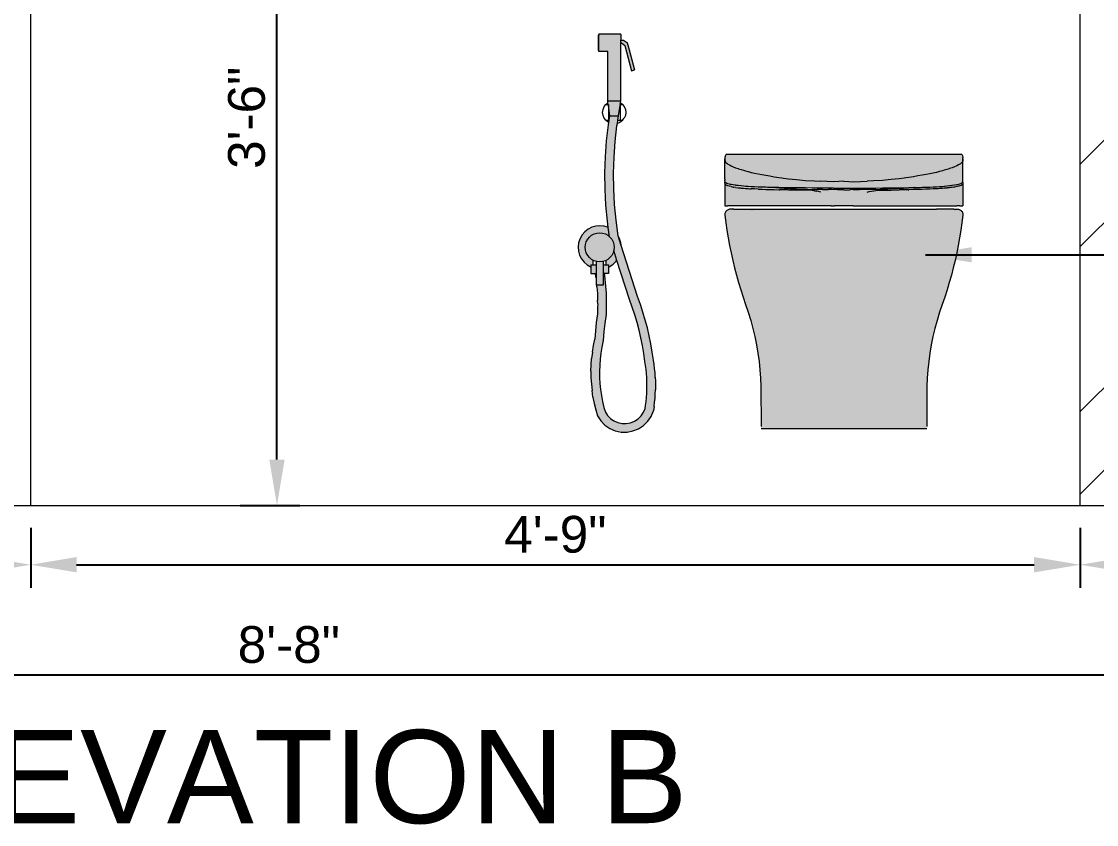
# Model space of a CAD drawing. Header units: inches. Extents: x 213 to 17763, y -4830 to 1802.
# Drawn here: x 5476.8 to 5535.3, y 1044.1 to 1087.8 of the extents above; entities that cross this region are included whole.
import ezdxf

# ---------------------------------------------------------------- set-up
doc = ezdxf.new("R2010")
doc.units = ezdxf.units.IN
doc.header["$MEASUREMENT"] = 0
doc.linetypes.add('ACAD_ISO02W100', pattern=[15, 12, -3])
doc.linetypes.add('AUDIT_D_060311083008-3', pattern=[0])
for name, color, linetype in [('.', 30, 'Continuous'), ('Edges', 7, 'Continuous'), ('PDF3_Text', 1, 'Continuous')]:
    doc.layers.add(name, color=color, linetype=linetype)
doc.styles.add('PDF Arial', font='arial.ttf')
doc.styles.get("Standard").update_dxf_attribs({"font": 'arial.ttf'})
doc.dimstyles.new('ISO-25', dxfattribs={"dimtxt": 4.5, "dimasz": 2.5, "dimexe": 1.25, "dimexo": 0.625, "dimtad": 1, "dimdec": 0, "dimlunit": 4, "dimtxsty": 'Standard', "dimcen": 2.5, "dimadec": 0, "dimazin": 0, "dimtfac": 1, "dimtdec": 0, "dimtmove": 0, "dimatfit": 3, "dimfxl": 1, "dimarcsym": 0})

# ---------------------------------------------------------------- blocks, each defined once
blk = doc.blocks.new('*D339')
at = {"color": 0, "linetype": 'ACAD_ISO02W100', "lineweight": -2, "transparency": 16777216}
for p, q in [((5439.304, 1054.224), (5439.304, 1050.974)), ((5543.385, 1054.224), (5543.385, 1050.974))]:
    blk.add_line(p, q, dxfattribs=at)
at = {"color": 0, "linetype": 'AUDIT_D_060311083008-3', "lineweight": -2, "transparency": 16777216}
blk.add_line((5540.885, 1052.224), (5441.804, 1052.224), dxfattribs=at)
at = {"color": 0, "transparency": 16777216}
for points in [[(5441.804, 1052.641), (5441.804, 1051.807), (5439.304, 1052.224)], [(5540.885, 1052.641), (5540.885, 1051.807), (5543.385, 1052.224)]]:
    blk.add_solid(points, dxfattribs=at)
at = {"layer": 'Defpoints', "color": 0, "transparency": 16777216}
for p in [(5439.304, 1062.224), (5543.385, 1061.447), (5439.304, 1052.224)]:
    blk.add_point(p, dxfattribs=at)
at = {"color": 0, "lineweight": 5, "transparency": 16777216, "insert": (5491.345, 1053.87), "char_height": 2, "attachment_point": 5}
blk.add_mtext('8\'-8"', dxfattribs=at)
blk = doc.blocks.new('*D364')
at = {"color": 0, "linetype": 'ACAD_ISO02W100', "lineweight": -2, "transparency": 16777216}
for p, q in [((5444.304, 1060.224), (5444.304, 1056.974)), ((5477.304, 1060.224), (5477.304, 1056.974))]:
    blk.add_line(p, q, dxfattribs=at)
at = {"color": 0, "linetype": 'AUDIT_D_060311083008-3', "lineweight": -2, "transparency": 16777216}
blk.add_line((5446.804, 1058.224), (5474.804, 1058.224), dxfattribs=at)
at = {"color": 0, "transparency": 16777216}
for points in [[(5446.804, 1058.641), (5446.804, 1057.807), (5444.304, 1058.224)], [(5474.804, 1058.641), (5474.804, 1057.807), (5477.304, 1058.224)]]:
    blk.add_solid(points, dxfattribs=at)
at = {"layer": 'Defpoints', "color": 0, "transparency": 16777216}
for p in [(5444.304, 1061.447), (5477.304, 1061.447), (5477.304, 1058.224)]:
    blk.add_point(p, dxfattribs=at)
at = {"color": 0, "lineweight": 5, "transparency": 16777216, "insert": (5460.804, 1059.87), "char_height": 2, "attachment_point": 5}
blk.add_mtext('2\'-9"', dxfattribs=at)
blk = doc.blocks.new('*D365')
at = {"color": 0, "linetype": 'ACAD_ISO02W100', "lineweight": -2, "transparency": 16777216}
for p, q in [((5534.385, 1060.224), (5534.385, 1056.974)), ((5543.385, 1060.224), (5543.385, 1056.974))]:
    blk.add_line(p, q, dxfattribs=at)
at = {"color": 0, "linetype": 'AUDIT_D_060311083008-3', "lineweight": -2, "transparency": 16777216}
blk.add_line((5536.885, 1058.224), (5540.885, 1058.224), dxfattribs=at)
at = {"color": 0, "transparency": 16777216}
for points in [[(5536.885, 1058.641), (5536.885, 1057.807), (5534.385, 1058.224)], [(5540.885, 1058.641), (5540.885, 1057.807), (5543.385, 1058.224)]]:
    blk.add_solid(points, dxfattribs=at)
at = {"layer": 'Defpoints', "color": 0, "transparency": 16777216}
for p in [(5534.385, 1061.447), (5543.385, 1061.447), (5543.385, 1058.224)]:
    blk.add_point(p, dxfattribs=at)
at = {"color": 0, "lineweight": 5, "transparency": 16777216, "insert": (5538.885, 1059.87), "char_height": 2, "attachment_point": 5}
blk.add_mtext('9"', dxfattribs=at)
blk = doc.blocks.new('jet spray rs')
at = {"lineweight": -3, "true_color": 0x000000}
h = blk.add_hatch(color=18, dxfattribs=at)
h.dxf.hatch_style = 1
h.paths.add_polyline_path([(0.209, 10.354), (0.209, 10.511), (0.209, 10.826), (-0.972, 10.826), (-0.972, 10.771), (-0.972, 9.937), (-0.972, 9.881), (-0.499, 9.881), (-0.499, 7.204), (0.209, 7.204), (0.209, 9.881)])
h.paths.add_polyline_path([(0.173, 6.948), (0.173, 7), (0.18, 7), (0.195, 7.101), (0.209, 7.204), (-0.499, 7.204), (-0.484, 7.101), (-0.47, 7), (-0.463, 7), (-0.463, 6.948), (-0.381, 6.377), (0.091, 6.377)])
h.paths.add_polyline_path([(0.007, 5.833), (0.028, 5.97), (0.055, 6.141), (0.091, 6.375), (0.091, 6.376), (0.083, 6.377), (-0.381, 6.377), (-0.419, 6.141), (-0.438, 6.02), (-0.457, 5.896), (-0.556, 5.025), (-0.618, 4.151), (-0.645, 3.276), (-0.636, 2.4), (-0.591, 1.525), (-0.51, 0.653), (-0.464, 0.307), (-0.397, -0.19, -0.209668), (-0.142, -0.771, -0.058019), (-0.163, -0.953), (0.007, -1.484), (0.687, -3.605), (0.839, -4.027), (0.974, -4.438), (1.097, -4.853), (1.207, -5.271), (1.305, -5.693), (1.391, -6.117), (1.463, -6.543), (1.525, -6.983), (1.561, -7.208), (1.589, -7.424), (1.61, -7.64), (1.626, -7.857), (1.635, -8.074), (1.638, -8.292), (1.635, -8.509), (1.626, -8.726), (1.61, -8.943), (1.589, -9.159), (1.561, -9.375), (1.535, -9.54), (1.449, -9.744), (1.318, -9.936), (1.153, -10.099), (0.959, -10.227), (0.744, -10.314), (0.516, -10.358), (0.283, -10.356), (0.056, -10.308), (-0.158, -10.217), (-0.35, -10.087), (-0.512, -9.921), (-0.625, -9.747), (-0.699, -9.488), (-0.775, -9.166), (-0.837, -8.841), (-0.885, -8.513), (-0.919, -8.184), (-0.938, -7.854), (-0.942, -7.523), (-0.932, -7.192), (-0.908, -6.862), (-0.869, -6.533), (-0.815, -6.206), (-0.74, -5.844), (-0.7, -5.358), (-0.651, -4.908), (-0.589, -4.432), (-0.581, -4.223), (-0.577, -4.032), (-0.575, -3.84), (-0.577, -3.649), (-0.581, -3.457), (-0.589, -3.266), (-0.599, -3.075), (-0.613, -2.884), (-0.63, -2.693), (-0.649, -2.503), (-0.672, -2.312), (-0.689, -2.189), (-0.736, -2.189), (-0.736, -2.822), (-1.088, -2.822), (-1.08, -2.921), (-1.067, -3.105), (-1.056, -3.288), (-1.049, -3.472), (-1.045, -3.656), (-1.043, -3.84), (-1.045, -4.025), (-1.049, -4.209), (-1.056, -4.393), (-1.116, -4.853), (-1.166, -5.314), (-1.204, -5.777), (-1.276, -6.121), (-1.332, -6.468), (-1.374, -6.817), (-1.4, -7.167), (-1.41, -7.519), (-1.406, -7.87), (-1.385, -8.221), (-1.35, -8.571), (-1.299, -8.918), (-1.233, -9.264), (-1.152, -9.606), (-1.056, -9.944), (-0.879, -10.216), (-0.652, -10.447), (-0.383, -10.63), (-0.085, -10.757), (0.233, -10.823), (0.558, -10.826), (0.877, -10.765), (1.178, -10.644), (1.449, -10.465), (1.68, -10.237), (1.862, -9.969), (1.988, -9.669), (2.024, -9.442), (2.054, -9.213), (2.077, -8.983), (2.093, -8.753), (2.103, -8.522), (2.106, -8.292), (2.103, -8.061), (2.093, -7.83), (2.077, -7.6), (2.054, -7.37), (2.024, -7.142), (1.988, -6.914), (1.926, -6.471), (1.851, -6.031), (1.763, -5.593), (1.662, -5.158), (1.548, -4.727), (1.421, -4.298), (1.282, -3.874), (1.13, -3.454), (0.237, -0.666), (0.069, -0.144), (-0.045, 0.705), (-0.124, 1.559), (-0.168, 2.414), (-0.177, 3.271), (-0.151, 4.127), (-0.089, 4.982)])
h.paths.add_polyline_path([(-0.142, -0.771, 1), (-1.723, -0.771, 1)])
h.paths.add_polyline_path([(-0.397, -0.19), (-0.463, 0.301, 0.998108), (-1.406, -1.842), (-1.406, -1.716), (-1.287, -1.716), (-1.287, -1.478, -0.283763), (-1.723, -0.771, -0.653346)])
h.paths.add_polyline_path([(-0.736, -1.716), (-0.736, -1.537, -0.126509), (-1.129, -1.537), (-1.129, -1.716), (-1.129, -2.189), (-1.129, -2.432), (-1.129, -2.822), (-1.088, -2.822), (-0.736, -2.822), (-0.736, -2.189)], flags=17)
h.paths.add_polyline_path([(0.004, -1.474), (-0.163, -0.953, -0.222088), (-0.578, -1.478), (-0.578, -1.716), (-0.459, -1.716), (-0.458, -1.842, 0.12818)], flags=17)
h.paths.add_polyline_path([(-0.458, -1.853), (-0.459, -1.716), (-0.578, -1.716), (-0.736, -1.716), (-0.736, -2.189), (-0.689, -2.189), (-0.459, -2.189)], flags=17)
h.paths.add_polyline_path([(-1.16, -2.189), (-1.161, -2.189), (-1.168, -2.189), (-1.406, -2.189), (-1.406, -1.847), (-1.406, -1.716), (-1.287, -1.716), (-1.129, -1.716), (-1.129, -2.189)], flags=17)
h.paths.add_polyline_path([(0.603, 10.269), (0.6, 10.282), (0.596, 10.295), (0.591, 10.308), (0.585, 10.32), (0.579, 10.332), (0.572, 10.344), (0.563, 10.355), (0.555, 10.365), (0.545, 10.375), (0.535, 10.384), (0.524, 10.393), (0.367, 10.511), (0.209, 10.511), (0.209, 10.354), (0.249, 10.354), (0.438, 10.212), (0.792, 8.84), (0.96, 8.883), (0.606, 10.255)])
at = {"layer": 'Edges', "lineweight": 5}
for p, q in [((-0.972, 10.771), (-1.011, 10.771)), ((-1.011, 10.771), (-1.011, 9.937)), ((0.209, 10.826), (-0.972, 10.826)), ((-0.972, 10.826), (-0.972, 10.771)), ((-0.972, 9.937), (-0.972, 10.771)), ((0.209, 10.826), (0.209, 10.511)), ((0.209, 10.511), (0.367, 10.511)), ((0.209, 10.354), (0.209, 10.511)), ((0.209, 10.354), (0.249, 10.354)), ((0.209, 9.881), (0.209, 10.354)), ((0.249, 10.354), (0.438, 10.212)), ((0.367, 10.511), (0.524, 10.393)), ((0.438, 10.212), (0.792, 8.84)), ((0.524, 10.393), (0.53, 10.389)), ((0.53, 10.389), (0.535, 10.385)), ((0.535, 10.385), (0.54, 10.38)), ((0.545, 10.375), (0.54, 10.38)), ((0.555, 10.365), (0.545, 10.375)), ((0.563, 10.355), (0.555, 10.365)), ((0.572, 10.344), (0.563, 10.355)), ((0.579, 10.332), (0.572, 10.344)), ((0.585, 10.32), (0.579, 10.332)), ((0.591, 10.308), (0.585, 10.32)), ((0.596, 10.295), (0.591, 10.308)), ((0.6, 10.282), (0.596, 10.295)), ((0.603, 10.269), (0.6, 10.282)), ((0.606, 10.255), (0.603, 10.269)), ((0.606, 10.255), (0.96, 8.883)), ((-0.972, 9.937), (-1.011, 9.937)), ((-0.972, 9.881), (-0.972, 9.937)), ((-0.499, 9.881), (-0.972, 9.881)), ((-0.499, 7.204), (-0.499, 9.881)), ((0.209, 7.204), (0.209, 9.881)), ((0.792, 8.84), (0.96, 8.883)), ((-0.605, 7), (-0.59, 7.02)), ((-0.59, 7.02), (-0.484, 7.101)), ((-0.484, 7.101), (-0.499, 7.204)), ((-0.499, 7.204), (0.209, 7.204)), ((-0.47, 7), (-0.484, 7.101)), ((0.18, 7), (0.195, 7.101)), ((0.195, 7.101), (0.209, 7.204)), ((0.195, 7.101), (0.301, 7.02)), ((0.301, 7.02), (0.316, 7)), ((-0.775, 6.574), (-0.753, 6.737)), ((-0.753, 6.411), (-0.775, 6.574)), ((-0.753, 6.737), (-0.69, 6.889)), ((-0.69, 6.889), (-0.605, 7)), ((-0.605, 7), (-0.47, 7)), ((-0.463, 7), (-0.47, 7)), ((-0.463, 7), (-0.463, 6.948)), ((-0.463, 6.948), (-0.463, 6.141)), ((-0.381, 6.377), (-0.463, 6.948)), ((0.091, 6.377), (0.173, 6.948)), ((0.173, 7), (0.173, 6.948)), ((0.18, 7), (0.173, 7)), ((0.173, 6.948), (0.173, 6.141)), ((0.18, 7), (0.316, 7)), ((0.316, 7), (0.401, 6.889)), ((0.401, 6.889), (0.464, 6.737)), ((0.464, 6.737), (0.485, 6.574)), ((0.485, 6.574), (0.464, 6.411)), ((-0.69, 6.259), (-0.753, 6.411)), ((-0.6, 6.141), (-0.69, 6.259)), ((-0.59, 6.129), (-0.6, 6.141)), ((-0.6, 6.141), (-0.463, 6.141)), ((-0.46, 6.029), (-0.59, 6.129)), ((-0.556, 5.025), (-0.457, 5.896)), ((-0.419, 6.141), (-0.463, 6.141)), ((-0.438, 6.02), (-0.46, 6.029)), ((-0.457, 5.896), (-0.438, 6.02)), ((-0.438, 6.02), (-0.419, 6.141)), ((-0.419, 6.141), (-0.381, 6.377)), ((-0.381, 6.377), (0.083, 6.377)), ((0.007, 5.833), (0.028, 5.97)), ((0.028, 5.97), (0.055, 6.141)), ((0.17, 6.029), (0.028, 5.97)), ((0.055, 6.141), (0.091, 6.376)), ((0.055, 6.141), (0.173, 6.141)), ((0.091, 6.376), (0.083, 6.377)), ((0.083, 6.377), (0.091, 6.377)), ((0.301, 6.129), (0.17, 6.029)), ((0.173, 6.141), (0.31, 6.141)), ((0.31, 6.141), (0.301, 6.129)), ((0.31, 6.141), (0.401, 6.259)), ((0.464, 6.411), (0.401, 6.259)), ((-0.089, 4.982), (0.007, 5.833)), ((-0.618, 4.151), (-0.556, 5.025)), ((-0.151, 4.127), (-0.089, 4.982)), ((-0.645, 3.276), (-0.618, 4.151)), ((-0.177, 3.271), (-0.151, 4.127)), ((-0.636, 2.4), (-0.645, 3.276)), ((-0.168, 2.414), (-0.177, 3.271)), ((-0.591, 1.525), (-0.636, 2.4)), ((-0.124, 1.559), (-0.168, 2.414)), ((-0.51, 0.653), (-0.591, 1.525)), ((-0.045, 0.705), (-0.124, 1.559)), ((-0.464, 0.307), (-0.51, 0.653)), ((0.069, -0.144), (-0.045, 0.705)), ((-0.396, -0.195), (-0.464, 0.307)), ((0.237, -0.666), (0.069, -0.144)), ((0.007, -1.484), (-0.165, -0.947)), ((1.13, -3.454), (0.237, -0.666)), ((-1.406, -1.716), (-1.406, -1.847)), ((-1.406, -1.716), (-1.287, -1.716)), ((-1.287, -1.716), (-1.287, -1.478)), ((-1.287, -1.716), (-1.129, -1.716)), ((-1.129, -1.537), (-1.129, -1.716)), ((-1.129, -1.716), (-1.129, -2.189)), ((-0.736, -1.537), (-0.736, -1.716)), ((-0.736, -1.716), (-0.736, -2.189)), ((-0.736, -1.716), (-0.578, -1.716)), ((-0.578, -1.716), (-0.578, -1.478)), ((-0.578, -1.716), (-0.459, -1.716)), ((-0.459, -1.716), (-0.458, -1.853)), ((0.687, -3.605), (0.007, -1.484)), ((-1.406, -1.847), (-1.406, -2.189)), ((-1.406, -2.189), (-1.168, -2.189)), ((-1.168, -2.189), (-1.161, -2.189)), ((-1.137, -2.372), (-1.161, -2.189)), ((-1.16, -2.189), (-1.161, -2.189)), ((-1.16, -2.189), (-1.129, -2.189)), ((-1.129, -2.189), (-1.129, -2.432)), ((-0.736, -2.189), (-0.736, -2.822)), ((-0.736, -2.189), (-0.689, -2.189)), ((-0.689, -2.189), (-0.672, -2.312)), ((-0.459, -2.189), (-0.689, -2.189)), ((-0.672, -2.312), (-0.649, -2.503)), ((-0.458, -1.853), (-0.459, -2.189)), ((-1.129, -2.432), (-1.137, -2.372)), ((-1.129, -2.432), (-1.129, -2.822)), ((-1.129, -2.822), (-1.088, -2.822)), ((-1.08, -2.921), (-1.088, -2.822)), ((-0.736, -2.822), (-1.088, -2.822)), ((-1.08, -2.921), (-1.067, -3.105)), ((-0.649, -2.503), (-0.63, -2.693)), ((-0.63, -2.693), (-0.613, -2.884)), ((-0.613, -2.884), (-0.599, -3.075)), ((-1.067, -3.105), (-1.056, -3.288)), ((-1.056, -3.288), (-1.049, -3.472)), ((-1.049, -3.472), (-1.045, -3.656)), ((-0.599, -3.075), (-0.589, -3.266)), ((-0.589, -3.266), (-0.581, -3.457)), ((-0.581, -3.457), (-0.577, -3.649)), ((1.282, -3.874), (1.13, -3.454)), ((-1.045, -4.025), (-1.049, -4.209)), ((-1.043, -3.84), (-1.045, -3.656)), ((-1.043, -3.84), (-1.045, -4.025)), ((-0.577, -4.032), (-0.581, -4.223)), ((-0.577, -3.649), (-0.575, -3.84)), ((-0.575, -3.84), (-0.577, -4.032)), ((0.839, -4.027), (0.687, -3.605)), ((0.974, -4.438), (0.839, -4.027)), ((1.421, -4.298), (1.282, -3.874)), ((-1.056, -4.393), (-1.116, -4.853)), ((-1.049, -4.209), (-1.056, -4.393)), ((-0.589, -4.432), (-0.651, -4.908)), ((-0.581, -4.223), (-0.589, -4.432)), ((1.097, -4.853), (0.974, -4.438)), ((1.548, -4.727), (1.421, -4.298)), ((-1.116, -4.853), (-1.166, -5.314)), ((-0.651, -4.908), (-0.7, -5.358)), ((1.207, -5.271), (1.097, -4.853)), ((1.662, -5.158), (1.548, -4.727)), ((1.763, -5.593), (1.662, -5.158)), ((-1.276, -6.121), (-1.204, -5.777)), ((-1.166, -5.314), (-1.204, -5.777)), ((-0.74, -5.844), (-0.815, -6.206)), ((-0.7, -5.358), (-0.74, -5.844)), ((1.305, -5.693), (1.207, -5.271)), ((1.391, -6.117), (1.305, -5.693)), ((1.851, -6.031), (1.763, -5.593)), ((-1.332, -6.468), (-1.276, -6.121)), ((-0.815, -6.206), (-0.869, -6.533)), ((1.463, -6.543), (1.391, -6.117)), ((1.926, -6.471), (1.851, -6.031)), ((-1.4, -7.167), (-1.374, -6.817)), ((-1.332, -6.468), (-1.374, -6.817)), ((-0.908, -6.862), (-0.932, -7.192)), ((-0.869, -6.533), (-0.908, -6.862)), ((1.525, -6.983), (1.463, -6.543)), ((1.561, -7.208), (1.525, -6.983)), ((1.988, -6.914), (1.926, -6.471)), ((2.024, -7.142), (1.988, -6.914)), ((-1.41, -7.519), (-1.4, -7.167)), ((-1.41, -7.519), (-1.406, -7.87)), ((-0.932, -7.192), (-0.942, -7.523)), ((-0.942, -7.523), (-0.938, -7.854)), ((1.589, -7.424), (1.561, -7.208)), ((1.61, -7.64), (1.589, -7.424)), ((2.054, -7.37), (2.024, -7.142)), ((2.077, -7.6), (2.054, -7.37)), ((2.093, -7.83), (2.077, -7.6)), ((-1.406, -7.87), (-1.385, -8.221)), ((-0.938, -7.854), (-0.919, -8.184)), ((-0.919, -8.184), (-0.885, -8.513)), ((1.626, -7.857), (1.61, -7.64)), ((1.635, -8.074), (1.626, -7.857)), ((1.638, -8.292), (1.635, -8.074)), ((2.093, -7.83), (2.103, -8.061)), ((2.103, -8.061), (2.106, -8.292)), ((-1.385, -8.221), (-1.35, -8.571)), ((-1.299, -8.918), (-1.35, -8.571)), ((-0.885, -8.513), (-0.837, -8.841)), ((1.61, -8.943), (1.626, -8.726)), ((1.626, -8.726), (1.635, -8.509)), ((1.635, -8.509), (1.638, -8.292)), ((2.077, -8.983), (2.093, -8.753)), ((2.093, -8.753), (2.103, -8.522)), ((2.106, -8.292), (2.103, -8.522)), ((-1.299, -8.918), (-1.233, -9.264)), ((-1.233, -9.264), (-1.152, -9.606)), ((-0.837, -8.841), (-0.775, -9.166)), ((-0.775, -9.166), (-0.699, -9.488)), ((1.561, -9.375), (1.589, -9.159)), ((1.589, -9.159), (1.61, -8.943)), ((2.024, -9.442), (2.054, -9.213)), ((2.054, -9.213), (2.077, -8.983)), ((-1.152, -9.606), (-1.056, -9.944)), ((-0.699, -9.488), (-0.625, -9.747)), ((-0.625, -9.747), (-0.512, -9.921)), ((-0.512, -9.921), (-0.35, -10.087)), ((1.153, -10.099), (1.318, -9.936)), ((1.318, -9.936), (1.449, -9.744)), ((1.449, -9.744), (1.535, -9.54)), ((1.535, -9.54), (1.561, -9.375)), ((1.862, -9.969), (1.988, -9.669)), ((2.024, -9.442), (1.988, -9.669)), ((-1.056, -9.944), (-0.879, -10.216)), ((-0.879, -10.216), (-0.652, -10.447)), ((-0.652, -10.447), (-0.383, -10.63)), ((-0.35, -10.087), (-0.158, -10.217)), ((-0.158, -10.217), (0.056, -10.308)), ((0.056, -10.308), (0.283, -10.356)), ((0.283, -10.356), (0.516, -10.358)), ((0.516, -10.358), (0.744, -10.314)), ((0.744, -10.314), (0.959, -10.227)), ((0.959, -10.227), (1.153, -10.099)), ((1.178, -10.644), (1.449, -10.465)), ((1.449, -10.465), (1.68, -10.237)), ((1.68, -10.237), (1.862, -9.969)), ((-0.383, -10.63), (-0.085, -10.757)), ((-0.085, -10.757), (0.233, -10.823)), ((0.233, -10.823), (0.558, -10.826)), ((0.558, -10.826), (0.877, -10.765)), ((0.877, -10.765), (1.178, -10.644))]:
    blk.add_line(p, q, dxfattribs=at)
blk.add_circle((-0.932, -0.771), 0.79, dxfattribs=at)
for start, end in [(66.3684, 246.15136), (5.75442, 29.78945), (293.8846, 323.10201)]:
    blk.add_arc((-0.932, -0.771), 1.171, start, end, dxfattribs=at)
blk = doc.blocks.new('Toto fr')
at = {"lineweight": 5, "true_color": 0xffffff}
h = blk.add_hatch(color=7, dxfattribs=at)
h.dxf.hatch_style = 1
h.paths.add_polyline_path([(4.901, 7.041), (4.903, 7.041), (5.123, 7.083), (5.332, 7.127), (5.527, 7.171), (5.708, 7.217), (5.724, 7.221), (5.875, 7.26), (5.99, 7.294), (6.133, 7.336), (6.288, 7.388), (6.309, 7.395), (6.467, 7.449), (6.608, 7.504), (6.691, 7.542), (6.731, 7.558), (6.836, 7.609), (6.923, 7.66), (6.951, 7.681), (6.992, 7.709), (7.042, 7.755), (7.074, 7.802), (7.088, 7.844), (7.097, 7.908), (7.102, 7.972), (7.102, 8.032), (7.097, 8.085), (7.093, 8.102), (7.087, 8.133), (7.073, 8.173), (7.071, 8.176), (7.051, 8.212), (7.04, 8.228), (7.036, 8.228), (-7.04, 8.228), (-7.051, 8.212), (-7.071, 8.176), (-7.073, 8.173), (-7.087, 8.133), (-7.093, 8.102), (-7.097, 8.085), (-7.102, 8.032), (-7.102, 7.972), (-7.097, 7.908), (-7.088, 7.844), (-7.074, 7.802), (-7.042, 7.755), (-6.992, 7.709), (-6.951, 7.681), (-6.923, 7.66), (-6.836, 7.609), (-6.731, 7.558), (-6.691, 7.542), (-6.608, 7.504), (-6.467, 7.449), (-6.309, 7.395), (-6.288, 7.388), (-6.133, 7.336), (-5.99, 7.294), (-5.875, 7.26), (-5.724, 7.221), (-5.708, 7.217), (-5.527, 7.171), (-5.332, 7.127), (-5.123, 7.083), (-4.889, 7.038), (-4.665, 6.996), (-4.417, 6.953), (-4.157, 6.911), (-3.884, 6.871), (-3.705, 6.847), (-3.6, 6.832), (-3.305, 6.792), (-2.829, 6.738), (-2.313, 6.692), (-1.764, 6.656), (-1.397, 6.639), (-0.6, 6.613), (0, 6.639), (0.6, 6.613), (1.397, 6.639), (1.764, 6.656), (2.313, 6.692), (2.829, 6.738), (3.305, 6.792), (3.6, 6.832), (3.705, 6.847), (3.884, 6.871), (4.157, 6.911), (4.417, 6.953), (4.665, 6.996)])
h.paths.add_polyline_path([(6.908, 3.259), (6.981, 3.71), (7.045, 4.162), (7.1, 4.616), (7.102, 4.66), (7.098, 4.704), (7.087, 4.747), (7.071, 4.788), (7.049, 4.826), (7.022, 4.861), (6.99, 4.892), (6.955, 4.918), (6.916, 4.939), (6.874, 4.954), (6.831, 4.963), (6.816, 4.963), (6.787, 4.966), (6.56, 4.966), (5.533, 4.966), (5.494, 4.96), (5.486, 4.957), (5.53, 4.966), (-5.53, 4.966), (-5.519, 4.964), (-5.534, 4.966), (-6.561, 4.966), (-6.787, 4.966), (-6.816, 4.963), (-6.831, 4.963), (-6.875, 4.954), (-6.916, 4.939), (-6.955, 4.918), (-6.991, 4.892), (-7.022, 4.861), (-7.049, 4.826), (-7.071, 4.788), (-7.087, 4.747), (-7.098, 4.704), (-7.102, 4.66), (-7.1, 4.616), (-7.045, 4.162), (-6.981, 3.71), (-6.908, 3.259), (-6.826, 2.81), (-6.736, 2.362), (-6.637, 1.916), (-6.53, 1.472), (-6.414, 1.031), (-6.29, 0.591), (-6.157, 0.154), (-6.015, -0.28), (-5.866, -0.712), (-5.704, -1.186), (-5.558, -1.666), (-5.427, -2.15), (-5.312, -2.638), (-5.212, -3.129), (-5.128, -3.623), (-5.059, -4.12), (-5.007, -4.619), (-4.97, -5.119), (-4.949, -5.62), (-4.944, -8.121), (4.944, -8.121), (4.949, -5.62), (4.97, -5.119), (5.007, -4.619), (5.059, -4.12), (5.128, -3.623), (5.212, -3.129), (5.312, -2.638), (5.427, -2.15), (5.558, -1.666), (5.704, -1.186), (5.865, -0.712), (6.015, -0.28), (6.156, 0.154), (6.289, 0.591), (6.414, 1.031), (6.53, 1.472), (6.637, 1.916), (6.736, 2.362), (6.826, 2.81)])
h.paths.add_polyline_path([(-5.123, 6.168), (-5.332, 6.178), (-5.527, 6.188), (-5.634, 6.194), (-5.708, 6.199), (-5.875, 6.212), (-5.99, 6.221), (-6.133, 6.234), (-6.169, 6.237), (-6.309, 6.253), (-6.467, 6.273), (-6.566, 6.287), (-6.608, 6.294), (-6.731, 6.317), (-6.841, 6.342), (-6.923, 6.367), (-6.992, 6.393), (-7.039, 6.418), (-7.075, 6.451), (-7.088, 6.481), (-7.097, 6.532), (-7.1, 6.557), (-7.102, 6.59), (-7.102, 5.177), (-7.097, 5.176), (-7.088, 5.175), (-7.075, 5.175), (-7.042, 5.174), (-6.992, 5.173), (-6.923, 5.173), (-6.731, 5.171), (-5.708, 5.168), (-0.761, 5.162), (-0.562, 5.165), (0.562, 5.165), (5.875, 5.168), (6.731, 5.171), (6.923, 5.173), (6.992, 5.173), (7.042, 5.174), (7.075, 5.175), (7.088, 5.175), (7.097, 5.176), (7.102, 5.177), (7.102, 6.59), (7.098, 6.534), (7.088, 6.481), (7.075, 6.451), (7.042, 6.421), (7, 6.397), (6.923, 6.367), (6.841, 6.342), (6.731, 6.317), (6.608, 6.294), (6.566, 6.287), (6.467, 6.273), (6.309, 6.253), (6.169, 6.237), (6.133, 6.234), (5.99, 6.221), (5.875, 6.212), (5.708, 6.199), (5.634, 6.194), (5.527, 6.188), (5.332, 6.178), (5.123, 6.168), (4.889, 6.158), (4.883, 6.158), (4.901, 6.159), (5.123, 6.168), (5.332, 6.178), (5.527, 6.188), (5.634, 6.194), (5.708, 6.199), (5.875, 6.212), (5.99, 6.221), (6.133, 6.234), (6.169, 6.237), (6.309, 6.253), (6.467, 6.273), (6.566, 6.287), (6.608, 6.294), (6.731, 6.317), (6.836, 6.341), (6.849, 6.344), (6.923, 6.367), (6.992, 6.393), (7.019, 6.408), (7.042, 6.421), (7.075, 6.451), (7.088, 6.479), (7.088, 6.481), (7.097, 6.532), (7.1, 6.557), (7.102, 6.59), (7.084, 6.592), (7.075, 6.571), (7.042, 6.542), (6.992, 6.514), (6.971, 6.506), (6.923, 6.488), (6.836, 6.463), (6.761, 6.445), (6.731, 6.438), (6.608, 6.417), (6.467, 6.395), (6.44, 6.391), (6.309, 6.376), (6.133, 6.357), (5.997, 6.344), (5.875, 6.335), (5.708, 6.324), (5.527, 6.312), (5.398, 6.305), (5.332, 6.302), (5.123, 6.293), (4.901, 6.285), (4.665, 6.276), (4.551, 6.273), (4.417, 6.269), (4.232, 6.265), (4.208, 6.262), (4.084, 6.25), (3.99, 6.241), (3.953, 6.237), (3.858, 6.23), (3.715, 6.221), (3.56, 6.211), (3.395, 6.202), (3.247, 6.194), (3.219, 6.193), (3.033, 6.186), (2.837, 6.179), (2.63, 6.172), (2.415, 6.165), (2.173, 6.158), (1.912, 6.153), (1.76, 6.15), (1.603, 6.148), (1.441, 6.145), (1.273, 6.143), (1.101, 6.141), (0.925, 6.14), (0.562, 6.137), (0.377, 6.136), (0, 6.135), (-0.377, 6.136), (-0.745, 6.138), (-0.925, 6.14), (-1.101, 6.141), (-1.273, 6.143), (-1.441, 6.145), (-1.603, 6.148), (-1.76, 6.15), (-1.912, 6.153), (-2.166, 6.158), (-2.19, 6.159), (-2.415, 6.165), (-2.63, 6.172), (-2.837, 6.179), (-3.033, 6.186), (-3.238, 6.194), (-3.395, 6.202), (-3.56, 6.211), (-3.715, 6.221), (-3.858, 6.23), (-3.953, 6.237), (-3.99, 6.241), (-4.084, 6.25), (-4.208, 6.262), (-4.232, 6.265), (-4.417, 6.269), (-4.551, 6.273), (-4.665, 6.276), (-4.901, 6.285), (-5.123, 6.293), (-5.332, 6.302), (-5.398, 6.305), (-5.527, 6.312), (-5.708, 6.324), (-5.875, 6.335), (-5.997, 6.344), (-6.133, 6.357), (-6.309, 6.376), (-6.44, 6.391), (-6.467, 6.395), (-6.608, 6.417), (-6.731, 6.438), (-6.761, 6.445), (-6.836, 6.463), (-6.923, 6.488), (-6.987, 6.511), (-7.042, 6.542), (-7.075, 6.571), (-7.084, 6.592), (-7.102, 6.59), (-7.1, 6.557), (-7.097, 6.532), (-7.088, 6.481), (-7.088, 6.479), (-7.075, 6.451), (-7.042, 6.421), (-7.019, 6.408), (-6.992, 6.393), (-6.923, 6.367), (-6.849, 6.344), (-6.836, 6.341), (-6.731, 6.317), (-6.608, 6.294), (-6.566, 6.287), (-6.467, 6.273), (-6.309, 6.253), (-6.169, 6.237), (-6.133, 6.234), (-5.99, 6.221), (-5.875, 6.212), (-5.708, 6.199), (-5.634, 6.194), (-5.527, 6.188), (-5.332, 6.178), (-5.123, 6.168), (-4.889, 6.158), (-4.883, 6.158), (-4.901, 6.159)])
h.paths.add_polyline_path([(-4.889, 7.038), (-4.901, 7.041), (-4.903, 7.041), (-5.123, 7.083), (-5.332, 7.127), (-5.527, 7.171), (-5.708, 7.217), (-5.724, 7.221), (-5.875, 7.26), (-5.99, 7.294), (-6.133, 7.336), (-6.288, 7.388), (-6.309, 7.395), (-6.467, 7.449), (-6.608, 7.504), (-6.691, 7.542), (-6.731, 7.558), (-6.836, 7.609), (-6.923, 7.66), (-6.951, 7.681), (-6.992, 7.709), (-7.042, 7.755), (-7.074, 7.802), (-7.075, 7.802), (-7.076, 7.807), (-7.088, 7.844), (-7.097, 7.908), (-7.097, 7.909), (-7.098, 7.919), (-7.102, 7.969), (-7.102, 6.772), (-7.097, 6.838), (-7.097, 6.836), (-7.098, 6.82), (-7.102, 6.772), (-7.102, 6.71), (-7.097, 6.652), (-7.097, 6.648), (-7.088, 6.602), (-7.076, 6.573), (-7.075, 6.571), (-7.042, 6.542), (-6.992, 6.514), (-6.971, 6.506), (-6.923, 6.488), (-6.836, 6.463), (-6.761, 6.445), (-6.731, 6.438), (-6.608, 6.417), (-6.467, 6.395), (-6.44, 6.391), (-6.309, 6.376), (-6.133, 6.357), (-5.999, 6.345), (-5.99, 6.344), (-5.875, 6.335), (-5.708, 6.324), (-5.527, 6.312), (-5.398, 6.305), (-5.332, 6.302), (-5.123, 6.293), (-4.901, 6.285), (-4.665, 6.276), (-4.551, 6.273), (-4.417, 6.269), (-4.232, 6.265), (-4.157, 6.263), (-3.884, 6.257), (-3.6, 6.252), (-3.366, 6.248), (-3.305, 6.247), (-2.829, 6.241), (-2.313, 6.237), (-1.764, 6.233), (-1.19, 6.231), (-0.629, 6.229), (0.629, 6.229), (1.19, 6.231), (1.764, 6.233), (2.313, 6.237), (2.829, 6.241), (3.305, 6.247), (3.366, 6.248), (3.6, 6.252), (3.884, 6.257), (4.157, 6.263), (4.232, 6.265), (4.417, 6.269), (4.551, 6.273), (4.665, 6.276), (4.901, 6.285), (5.123, 6.293), (5.332, 6.302), (5.398, 6.305), (5.527, 6.312), (5.708, 6.324), (5.875, 6.335), (5.99, 6.344), (5.999, 6.345), (6.133, 6.357), (6.309, 6.376), (6.44, 6.391), (6.467, 6.395), (6.608, 6.417), (6.731, 6.438), (6.761, 6.445), (6.836, 6.463), (6.923, 6.488), (6.971, 6.506), (6.992, 6.514), (7.042, 6.542), (7.075, 6.571), (7.076, 6.573), (7.088, 6.602), (7.097, 6.648), (7.097, 6.652), (7.102, 6.71), (7.102, 6.772), (7.097, 6.838), (7.097, 6.836), (7.098, 6.82), (7.102, 6.772), (7.102, 7.969), (7.098, 7.919), (7.097, 7.909), (7.088, 7.844), (7.076, 7.807), (7.075, 7.802), (7.042, 7.755), (6.992, 7.709), (6.951, 7.681), (6.923, 7.66), (6.836, 7.609), (6.731, 7.558), (6.691, 7.542), (6.608, 7.504), (6.467, 7.449), (6.309, 7.395), (6.288, 7.388), (6.133, 7.336), (5.99, 7.294), (5.875, 7.26), (5.724, 7.221), (5.708, 7.217), (5.527, 7.171), (5.332, 7.127), (5.123, 7.083), (4.903, 7.041), (4.901, 7.041), (4.665, 6.996), (4.417, 6.953), (4.157, 6.911), (3.884, 6.871), (3.705, 6.847), (3.6, 6.832), (3.305, 6.792), (2.829, 6.738), (2.313, 6.692), (1.764, 6.656), (1.397, 6.639), (0.6, 6.613), (0, 6.639), (-0.6, 6.613), (-1.397, 6.639), (-1.764, 6.656), (-2.313, 6.692), (-2.829, 6.738), (-3.305, 6.792), (-3.6, 6.832), (-3.705, 6.847), (-3.884, 6.871), (-4.157, 6.911), (-4.417, 6.953), (-4.665, 6.996)])
at = {"lineweight": 5}
blk.add_line((-4.944, -8.121), (4.944, -8.121), dxfattribs=at)
at = {"layer": 'Edges', "lineweight": 5}
for p, q in [((-7.097, 8.085), (-7.102, 8.032)), ((-7.102, 8.032), (-7.102, 7.972)), ((-7.102, 7.972), (-7.102, 7.969)), ((-7.102, 6.772), (-7.102, 7.969)), ((-7.102, 7.969), (-7.098, 7.919)), ((-7.098, 7.919), (-7.097, 7.909)), ((-7.093, 8.102), (-7.097, 8.085)), ((-7.097, 7.909), (-7.088, 7.844)), ((-7.087, 8.133), (-7.093, 8.102)), ((-7.088, 7.844), (-7.076, 7.807)), ((-7.073, 8.173), (-7.087, 8.133)), ((-7.076, 7.807), (-7.075, 7.802)), ((-7.075, 7.802), (-7.042, 7.755)), ((-7.071, 8.176), (-7.073, 8.173)), ((-7.051, 8.212), (-7.071, 8.176)), ((-7.04, 8.228), (-7.051, 8.212)), ((-7.042, 7.755), (-6.992, 7.709)), ((7.036, 8.228), (-7.04, 8.228)), ((-6.992, 7.709), (-6.951, 7.681)), ((6.992, 7.709), (6.951, 7.681)), ((7.042, 7.755), (6.992, 7.709)), ((7.036, 8.228), (7.04, 8.228)), ((7.04, 8.228), (7.051, 8.212)), ((7.04, 8.225), (7.04, 8.227)), ((7.075, 7.802), (7.042, 7.755)), ((7.051, 8.212), (7.071, 8.176)), ((7.071, 8.176), (7.073, 8.173)), ((7.073, 8.173), (7.087, 8.133)), ((7.076, 7.807), (7.075, 7.802)), ((7.088, 7.844), (7.076, 7.807)), ((7.087, 8.133), (7.093, 8.102)), ((7.097, 7.909), (7.088, 7.844)), ((7.093, 8.102), (7.097, 8.085)), ((7.097, 8.085), (7.102, 8.032)), ((7.098, 7.919), (7.097, 7.909)), ((7.102, 7.969), (7.098, 7.919)), ((7.102, 7.972), (7.102, 8.032)), ((7.102, 7.972), (7.102, 7.969)), ((7.102, 6.772), (7.102, 7.969)), ((-6.951, 7.681), (-6.923, 7.66)), ((-6.923, 7.66), (-6.836, 7.609)), ((-6.836, 7.609), (-6.731, 7.558)), ((-6.731, 7.558), (-6.691, 7.542)), ((-6.691, 7.542), (-6.608, 7.504)), ((-6.608, 7.504), (-6.467, 7.449)), ((-6.467, 7.449), (-6.309, 7.395)), ((-6.309, 7.395), (-6.288, 7.388)), ((-6.288, 7.388), (-6.133, 7.336)), ((-6.133, 7.336), (-5.99, 7.294)), ((-5.99, 7.294), (-5.875, 7.26)), ((-5.875, 7.26), (-5.724, 7.221)), ((-5.724, 7.221), (-5.708, 7.217)), ((-5.708, 7.217), (-5.527, 7.171)), ((-5.527, 7.171), (-5.332, 7.127)), ((-5.332, 7.127), (-5.123, 7.083)), ((-5.123, 7.083), (-4.903, 7.041)), ((5.123, 7.083), (4.903, 7.041)), ((5.332, 7.127), (5.123, 7.083)), ((5.527, 7.171), (5.332, 7.127)), ((5.708, 7.217), (5.527, 7.171)), ((5.724, 7.221), (5.708, 7.217)), ((5.875, 7.26), (5.724, 7.221)), ((5.99, 7.294), (5.875, 7.26)), ((6.133, 7.336), (5.99, 7.294)), ((6.288, 7.388), (6.133, 7.336)), ((6.309, 7.395), (6.288, 7.388)), ((6.467, 7.449), (6.309, 7.395)), ((6.608, 7.504), (6.467, 7.449)), ((6.691, 7.542), (6.608, 7.504)), ((6.731, 7.558), (6.691, 7.542)), ((6.836, 7.609), (6.731, 7.558)), ((6.923, 7.66), (6.836, 7.609)), ((6.951, 7.681), (6.923, 7.66)), ((-7.102, 6.772), (-7.098, 6.82)), ((-7.102, 6.772), (-7.102, 6.71)), ((-7.097, 6.652), (-7.102, 6.71)), ((-7.102, 6.59), (-7.084, 6.592)), ((-7.1, 6.557), (-7.102, 6.59)), ((-7.102, 6.59), (-7.102, 5.177)), ((-7.097, 6.532), (-7.1, 6.557)), ((-7.098, 6.82), (-7.097, 6.836)), ((-7.097, 6.836), (-7.088, 6.892)), ((-7.097, 6.648), (-7.097, 6.652)), ((-7.088, 6.602), (-7.097, 6.648)), ((-7.088, 6.481), (-7.097, 6.532)), ((-7.084, 6.592), (-7.088, 6.602)), ((-7.088, 6.479), (-7.088, 6.481)), ((-7.075, 6.451), (-7.088, 6.479)), ((-7.076, 6.573), (-7.084, 6.592)), ((-7.075, 6.571), (-7.076, 6.573)), ((-7.042, 6.542), (-7.075, 6.571)), ((-7.042, 6.421), (-7.075, 6.451)), ((-6.992, 6.514), (-7.042, 6.542)), ((-7.019, 6.408), (-7.042, 6.421)), ((-6.971, 6.506), (-6.992, 6.514)), ((-6.923, 6.488), (-6.971, 6.506)), ((-6.836, 6.463), (-6.923, 6.488)), ((-6.761, 6.445), (-6.836, 6.463)), ((-6.731, 6.438), (-6.761, 6.445)), ((-6.608, 6.417), (-6.731, 6.438)), ((-6.467, 6.395), (-6.608, 6.417)), ((-4.903, 7.041), (-4.901, 7.041)), ((-4.901, 7.041), (-4.665, 6.996)), ((-4.665, 6.996), (-4.417, 6.953)), ((-4.417, 6.953), (-4.157, 6.911)), ((-4.157, 6.911), (-3.884, 6.871)), ((-3.884, 6.871), (-3.705, 6.847)), ((-3.705, 6.847), (-3.6, 6.832)), ((-3.6, 6.832), (-3.305, 6.792)), ((-3.305, 6.792), (-2.829, 6.738)), ((-2.829, 6.738), (-2.313, 6.692)), ((-2.313, 6.692), (-1.764, 6.656)), ((-1.764, 6.656), (-1.397, 6.639)), ((-0.6, 6.613), (-1.397, 6.639)), ((0, 6.639), (-0.6, 6.613)), ((0, 6.639), (0.6, 6.613)), ((0.6, 6.613), (1.397, 6.639)), ((1.764, 6.656), (1.397, 6.639)), ((2.313, 6.692), (1.764, 6.656)), ((2.829, 6.738), (2.313, 6.692)), ((3.305, 6.792), (2.829, 6.738)), ((3.6, 6.832), (3.305, 6.792)), ((3.705, 6.847), (3.6, 6.832)), ((3.884, 6.871), (3.705, 6.847)), ((4.157, 6.911), (3.884, 6.871)), ((4.417, 6.953), (4.157, 6.911)), ((4.665, 6.996), (4.417, 6.953)), ((4.901, 7.041), (4.665, 6.996)), ((4.903, 7.041), (4.901, 7.041)), ((6.467, 6.395), (6.608, 6.417)), ((6.608, 6.417), (6.731, 6.438)), ((6.731, 6.438), (6.761, 6.445)), ((6.761, 6.445), (6.836, 6.463)), ((6.836, 6.463), (6.923, 6.488)), ((6.923, 6.488), (6.971, 6.506)), ((6.971, 6.506), (6.992, 6.514)), ((6.992, 6.514), (7.042, 6.542)), ((7.042, 6.421), (7.019, 6.408)), ((7.042, 6.542), (7.075, 6.571)), ((7.075, 6.451), (7.042, 6.421)), ((7.075, 6.571), (7.076, 6.573)), ((7.088, 6.479), (7.075, 6.451)), ((7.076, 6.573), (7.084, 6.592)), ((7.084, 6.592), (7.088, 6.602)), ((7.084, 6.592), (7.102, 6.59)), ((7.097, 6.836), (7.088, 6.892)), ((7.088, 6.602), (7.097, 6.648)), ((7.097, 6.532), (7.088, 6.481)), ((7.088, 6.481), (7.088, 6.479)), ((7.098, 6.82), (7.097, 6.836)), ((7.097, 6.652), (7.102, 6.71)), ((7.097, 6.648), (7.097, 6.652)), ((7.1, 6.557), (7.097, 6.532)), ((7.102, 6.772), (7.098, 6.82)), ((7.102, 6.59), (7.1, 6.557)), ((7.102, 6.71), (7.102, 6.772)), ((7.102, 6.59), (7.102, 5.177)), ((-6.992, 6.393), (-7.019, 6.408)), ((-6.923, 6.367), (-6.992, 6.393)), ((-6.849, 6.344), (-6.923, 6.367)), ((-6.836, 6.341), (-6.849, 6.344)), ((-6.731, 6.317), (-6.836, 6.341)), ((-6.731, 6.317), (-6.608, 6.294)), ((-6.608, 6.294), (-6.566, 6.287)), ((-6.467, 6.273), (-6.566, 6.287)), ((-6.44, 6.391), (-6.467, 6.395)), ((-6.467, 6.273), (-6.309, 6.253)), ((-6.309, 6.376), (-6.44, 6.391)), ((-6.133, 6.357), (-6.309, 6.376)), ((-6.309, 6.253), (-6.169, 6.237)), ((-6.169, 6.237), (-6.133, 6.234)), ((-5.999, 6.345), (-6.133, 6.357)), ((-6.133, 6.234), (-5.99, 6.221)), ((-5.99, 6.344), (-5.999, 6.345)), ((-5.875, 6.335), (-5.99, 6.344)), ((-5.99, 6.221), (-5.875, 6.212)), ((-5.708, 6.324), (-5.875, 6.335)), ((-5.875, 6.212), (-5.708, 6.199)), ((-5.527, 6.312), (-5.708, 6.324)), ((-5.708, 6.199), (-5.634, 6.194)), ((-5.634, 6.194), (-5.527, 6.188)), ((-5.398, 6.305), (-5.527, 6.312)), ((-5.332, 6.178), (-5.527, 6.188)), ((-5.332, 6.302), (-5.398, 6.305)), ((-5.123, 6.293), (-5.332, 6.302)), ((-5.123, 6.168), (-5.332, 6.178)), ((-4.901, 6.285), (-5.123, 6.293)), ((-5.123, 6.168), (-4.901, 6.159)), ((-4.665, 6.276), (-4.901, 6.285)), ((-4.901, 6.159), (-4.883, 6.158)), ((-4.883, 6.158), (-4.665, 6.151)), ((-4.551, 6.273), (-4.665, 6.276)), ((-4.665, 6.151), (-4.417, 6.144)), ((-4.417, 6.269), (-4.551, 6.273)), ((-4.232, 6.265), (-4.417, 6.269)), ((-4.417, 6.144), (-4.157, 6.137)), ((-4.208, 6.262), (-4.232, 6.265)), ((-4.157, 6.263), (-4.232, 6.265)), ((-4.084, 6.25), (-4.208, 6.262)), ((-3.884, 6.257), (-4.157, 6.263)), ((-4.157, 6.137), (-3.884, 6.13)), ((-3.99, 6.241), (-4.084, 6.25)), ((-3.953, 6.237), (-3.99, 6.241)), ((-3.858, 6.23), (-3.953, 6.237)), ((-3.6, 6.252), (-3.884, 6.257)), ((-3.884, 6.13), (-3.831, 6.129)), ((-3.715, 6.221), (-3.858, 6.23)), ((-3.305, 6.12), (-3.831, 6.129)), ((-3.56, 6.211), (-3.715, 6.221)), ((-3.366, 6.248), (-3.6, 6.252)), ((-3.395, 6.202), (-3.56, 6.211)), ((-3.247, 6.194), (-3.395, 6.202)), ((-3.305, 6.247), (-3.366, 6.248)), ((-2.829, 6.241), (-3.305, 6.247)), ((-3.305, 6.12), (-2.829, 6.114)), ((-3.247, 6.194), (-3.219, 6.193)), ((-3.219, 6.193), (-3.033, 6.186)), ((-3.033, 6.186), (-2.837, 6.179)), ((-2.837, 6.179), (-2.63, 6.172)), ((-2.313, 6.237), (-2.829, 6.241)), ((-2.313, 6.108), (-2.829, 6.114)), ((-2.63, 6.172), (-2.415, 6.165)), ((-2.415, 6.165), (-2.19, 6.159)), ((-1.764, 6.233), (-2.313, 6.237)), ((-2.125, 6.107), (-2.313, 6.108)), ((-2.19, 6.159), (-2.166, 6.158)), ((-2.166, 6.158), (-1.912, 6.153)), ((-2.01, 6.102), (-2.125, 6.107)), ((-1.898, 6.091), (-2.01, 6.102)), ((-1.76, 6.15), (-1.912, 6.153)), ((-1.789, 6.074), (-1.898, 6.091)), ((-1.764, 6.069), (-1.789, 6.074)), ((-1.19, 6.231), (-1.764, 6.233)), ((-1.764, 6.069), (-1.651, 6.052)), ((-1.76, 6.15), (-1.603, 6.148)), ((-1.511, 6.024), (-1.651, 6.052)), ((-1.441, 6.145), (-1.603, 6.148)), ((-1.386, 5.993), (-1.511, 6.024)), ((-1.273, 6.143), (-1.441, 6.145)), ((-1.383, 5.992), (-1.386, 5.993)), ((-1.273, 6.143), (-1.101, 6.141)), ((-0.629, 6.229), (-1.19, 6.231)), ((-1.101, 6.141), (-0.925, 6.14)), ((-0.745, 6.138), (-0.925, 6.14)), ((-0.377, 6.136), (-0.745, 6.138)), ((-0.629, 6.229), (0.629, 6.229)), ((0, 6.135), (-0.377, 6.136)), ((0, 6.135), (0.377, 6.136)), ((0.562, 6.137), (0.377, 6.136)), ((0.562, 6.137), (0.925, 6.14)), ((0.629, 6.229), (1.19, 6.231)), ((1.101, 6.141), (0.925, 6.14)), ((1.273, 6.143), (1.101, 6.141)), ((1.19, 6.231), (1.764, 6.233)), ((1.441, 6.145), (1.273, 6.143)), ((1.383, 5.992), (1.386, 5.993)), ((1.386, 5.993), (1.511, 6.024)), ((1.603, 6.148), (1.441, 6.145)), ((1.511, 6.024), (1.651, 6.052)), ((1.76, 6.15), (1.603, 6.148)), ((1.651, 6.052), (1.764, 6.069)), ((1.912, 6.153), (1.76, 6.15)), ((1.764, 6.233), (2.313, 6.237)), ((1.764, 6.069), (1.789, 6.074)), ((1.789, 6.074), (1.898, 6.091)), ((1.898, 6.091), (2.01, 6.102)), ((1.912, 6.153), (2.166, 6.158)), ((2.01, 6.102), (2.125, 6.107)), ((2.125, 6.107), (2.313, 6.108)), ((2.19, 6.159), (2.166, 6.158)), ((2.415, 6.165), (2.19, 6.159)), ((2.313, 6.237), (2.829, 6.241)), ((2.313, 6.108), (2.829, 6.114)), ((2.63, 6.172), (2.415, 6.165)), ((2.837, 6.179), (2.63, 6.172)), ((2.829, 6.241), (3.305, 6.247)), ((2.829, 6.114), (3.305, 6.12)), ((3.033, 6.186), (2.837, 6.179)), ((3.219, 6.193), (3.033, 6.186)), ((3.247, 6.194), (3.219, 6.193)), ((3.395, 6.202), (3.247, 6.194)), ((3.305, 6.247), (3.366, 6.248)), ((3.831, 6.129), (3.305, 6.12)), ((3.366, 6.248), (3.6, 6.252)), ((3.56, 6.211), (3.395, 6.202)), ((3.715, 6.221), (3.56, 6.211)), ((3.6, 6.252), (3.884, 6.257)), ((3.858, 6.23), (3.715, 6.221)), ((3.831, 6.129), (3.884, 6.13)), ((3.953, 6.237), (3.858, 6.23)), ((3.884, 6.257), (4.157, 6.263)), ((4.157, 6.137), (3.884, 6.13)), ((3.99, 6.241), (3.953, 6.237)), ((4.084, 6.25), (3.99, 6.241)), ((4.208, 6.262), (4.084, 6.25)), ((4.157, 6.263), (4.232, 6.265)), ((4.417, 6.144), (4.157, 6.137)), ((4.232, 6.265), (4.208, 6.262)), ((4.232, 6.265), (4.417, 6.269)), ((4.417, 6.269), (4.551, 6.273)), ((4.665, 6.151), (4.417, 6.144)), ((4.551, 6.273), (4.665, 6.276)), ((4.665, 6.276), (4.901, 6.285)), ((4.883, 6.158), (4.665, 6.151)), ((4.901, 6.159), (4.883, 6.158)), ((4.901, 6.285), (5.123, 6.293)), ((5.123, 6.168), (4.901, 6.159)), ((5.123, 6.293), (5.332, 6.302)), ((5.332, 6.178), (5.123, 6.168)), ((5.332, 6.302), (5.398, 6.305)), ((5.527, 6.188), (5.332, 6.178)), ((5.398, 6.305), (5.527, 6.312)), ((5.527, 6.312), (5.708, 6.324)), ((5.634, 6.194), (5.527, 6.188)), ((5.708, 6.199), (5.634, 6.194)), ((5.708, 6.324), (5.875, 6.335)), ((5.875, 6.212), (5.708, 6.199)), ((5.875, 6.335), (5.99, 6.344)), ((5.99, 6.221), (5.875, 6.212)), ((5.99, 6.344), (5.999, 6.345)), ((6.133, 6.234), (5.99, 6.221)), ((5.999, 6.345), (6.133, 6.357)), ((6.133, 6.357), (6.309, 6.376)), ((6.169, 6.237), (6.133, 6.234)), ((6.309, 6.253), (6.169, 6.237)), ((6.309, 6.376), (6.44, 6.391)), ((6.467, 6.273), (6.309, 6.253)), ((6.44, 6.391), (6.467, 6.395)), ((6.566, 6.287), (6.467, 6.273)), ((6.608, 6.294), (6.566, 6.287)), ((6.731, 6.317), (6.608, 6.294)), ((6.836, 6.341), (6.731, 6.317)), ((6.849, 6.344), (6.836, 6.341)), ((6.923, 6.367), (6.849, 6.344)), ((6.992, 6.393), (6.923, 6.367)), ((7.019, 6.408), (6.992, 6.393)), ((-7.102, 5.177), (-7.097, 5.176)), ((-7.088, 5.177), (-7.097, 5.176)), ((-7.097, 5.176), (-7.088, 5.175)), ((-7.088, 5.175), (-7.075, 5.175)), ((-7.075, 5.175), (-7.042, 5.174)), ((-7.042, 5.174), (-6.992, 5.173)), ((-6.992, 5.173), (-6.923, 5.173)), ((-6.731, 5.171), (-6.923, 5.173)), ((-5.708, 5.168), (-6.731, 5.171)), ((-0.761, 5.162), (-5.708, 5.168)), ((-0.761, 5.162), (-0.562, 5.165)), ((0.562, 5.165), (-0.562, 5.165)), ((0.562, 5.165), (5.875, 5.168)), ((5.875, 5.168), (6.731, 5.171)), ((6.923, 5.173), (6.731, 5.171)), ((6.923, 5.173), (6.992, 5.173)), ((6.992, 5.173), (7.042, 5.174)), ((7.042, 5.174), (7.075, 5.175)), ((7.075, 5.175), (7.088, 5.175)), ((7.097, 5.176), (7.088, 5.177)), ((7.088, 5.175), (7.097, 5.176)), ((7.097, 5.176), (7.102, 5.177)), ((-7.098, 4.704), (-7.102, 4.66)), ((-7.102, 4.66), (-7.1, 4.616)), ((-7.1, 4.616), (-7.045, 4.162)), ((-7.087, 4.747), (-7.098, 4.704)), ((-7.071, 4.788), (-7.087, 4.747)), ((-7.049, 4.826), (-7.071, 4.788)), ((-7.022, 4.861), (-7.049, 4.826)), ((-6.991, 4.892), (-7.022, 4.861)), ((-6.955, 4.918), (-6.991, 4.892)), ((-6.916, 4.939), (-6.955, 4.918)), ((-6.875, 4.954), (-6.916, 4.939)), ((-6.831, 4.963), (-6.875, 4.954)), ((-6.816, 4.963), (-6.831, 4.963)), ((-6.787, 4.966), (-6.816, 4.963)), ((-6.561, 4.966), (-6.787, 4.966)), ((-6.605, 4.963), (-6.648, 4.954)), ((-6.561, 4.966), (-6.605, 4.963)), ((-6.561, 4.966), (-5.534, 4.966)), ((-5.534, 4.966), (-5.519, 4.964)), ((-5.534, 4.966), (5.533, 4.966)), ((-5.519, 4.964), (-5.486, 4.957)), ((-5.486, 4.957), (-5.476, 4.954)), ((5.486, 4.957), (5.475, 4.954)), ((5.519, 4.964), (5.486, 4.957)), ((5.533, 4.966), (5.519, 4.964)), ((6.56, 4.966), (5.533, 4.966)), ((6.56, 4.966), (6.604, 4.963)), ((6.56, 4.966), (6.787, 4.966)), ((6.604, 4.963), (6.648, 4.954)), ((6.787, 4.966), (6.816, 4.963)), ((6.816, 4.963), (6.831, 4.963)), ((6.831, 4.963), (6.874, 4.954)), ((6.874, 4.954), (6.916, 4.939)), ((6.916, 4.939), (6.955, 4.918)), ((6.955, 4.918), (6.99, 4.892)), ((6.99, 4.892), (7.022, 4.861)), ((7.022, 4.861), (7.049, 4.826)), ((7.1, 4.616), (7.045, 4.162)), ((7.049, 4.826), (7.071, 4.788)), ((7.071, 4.788), (7.087, 4.747)), ((7.087, 4.747), (7.098, 4.704)), ((7.098, 4.704), (7.102, 4.66)), ((7.102, 4.66), (7.1, 4.616)), ((-7.045, 4.162), (-6.981, 3.71)), ((7.045, 4.162), (6.981, 3.71)), ((-6.981, 3.71), (-6.908, 3.259)), ((-6.908, 3.259), (-6.826, 2.81)), ((6.908, 3.259), (6.826, 2.81)), ((6.981, 3.71), (6.908, 3.259)), ((-6.826, 2.81), (-6.736, 2.362)), ((6.826, 2.81), (6.736, 2.362)), ((-6.736, 2.362), (-6.637, 1.916)), ((6.736, 2.362), (6.637, 1.916)), ((-6.637, 1.916), (-6.53, 1.472)), ((-6.53, 1.472), (-6.414, 1.031)), ((6.53, 1.472), (6.414, 1.031)), ((6.637, 1.916), (6.53, 1.472)), ((-6.414, 1.031), (-6.29, 0.591)), ((6.414, 1.031), (6.289, 0.591)), ((-6.29, 0.591), (-6.157, 0.154)), ((-6.157, 0.154), (-6.015, -0.28)), ((6.156, 0.154), (6.015, -0.28)), ((6.289, 0.591), (6.156, 0.154)), ((-6.015, -0.28), (-5.866, -0.712)), ((6.015, -0.28), (5.865, -0.712)), ((-5.866, -0.712), (-5.704, -1.186)), ((-5.704, -1.186), (-5.558, -1.666)), ((5.704, -1.186), (5.558, -1.666)), ((5.865, -0.712), (5.704, -1.186)), ((-5.558, -1.666), (-5.427, -2.15)), ((5.558, -1.666), (5.427, -2.15)), ((-5.427, -2.15), (-5.312, -2.638)), ((5.427, -2.15), (5.312, -2.638)), ((-5.312, -2.638), (-5.212, -3.129)), ((-5.212, -3.129), (-5.128, -3.623)), ((5.212, -3.129), (5.128, -3.623)), ((5.312, -2.638), (5.212, -3.129)), ((-5.128, -3.623), (-5.059, -4.12)), ((5.128, -3.623), (5.059, -4.12)), ((-5.059, -4.12), (-5.007, -4.619)), ((5.059, -4.12), (5.007, -4.619)), ((-5.007, -4.619), (-4.97, -5.119)), ((-4.97, -5.119), (-4.949, -5.62)), ((4.97, -5.119), (4.949, -5.62)), ((5.007, -4.619), (4.97, -5.119)), ((-4.949, -5.62), (-4.944, -8)), ((4.949, -5.62), (4.944, -8))]:
    blk.add_line(p, q, dxfattribs=at)
blk = doc.blocks.new('*D382')
at = {"color": 0, "linetype": 'ACAD_ISO02W100', "lineweight": -2, "transparency": 16777216}
for p, q in [((5477.304, 1060.224), (5477.304, 1056.974)), ((5534.385, 1060.224), (5534.385, 1056.974))]:
    blk.add_line(p, q, dxfattribs=at)
at = {"color": 0, "linetype": 'AUDIT_D_060311083008-3', "lineweight": -2, "transparency": 16777216}
blk.add_line((5479.804, 1058.224), (5531.885, 1058.224), dxfattribs=at)
at = {"color": 0, "transparency": 16777216}
for points in [[(5479.804, 1058.641), (5479.804, 1057.807), (5477.304, 1058.224)], [(5531.885, 1058.641), (5531.885, 1057.807), (5534.385, 1058.224)]]:
    blk.add_solid(points, dxfattribs=at)
at = {"layer": 'Defpoints', "color": 0, "transparency": 16777216}
for p in [(5477.304, 1061.447), (5534.385, 1061.447), (5534.385, 1058.224)]:
    blk.add_point(p, dxfattribs=at)
at = {"color": 0, "lineweight": 5, "transparency": 16777216, "insert": (5505.845, 1059.87), "char_height": 2, "attachment_point": 5}
blk.add_mtext('4\'-9"', dxfattribs=at)
blk = doc.blocks.new('*D384')
at = {"color": 0, "linetype": 'ACAD_ISO02W100', "lineweight": -2, "transparency": 16777216}
for p, q in [((5488.701, 1103.647), (5491.951, 1103.647)), ((5488.701, 1061.447), (5491.951, 1061.447))]:
    blk.add_line(p, q, dxfattribs=at)
at = {"color": 0, "linetype": 'AUDIT_D_060311083008-3', "lineweight": -2, "transparency": 16777216}
blk.add_line((5490.701, 1063.947), (5490.701, 1101.147), dxfattribs=at)
at = {"color": 0, "transparency": 16777216}
for points in [[(5490.284, 1101.147), (5491.117, 1101.147), (5490.701, 1103.647)], [(5490.284, 1063.947), (5491.117, 1063.947), (5490.701, 1061.447)]]:
    blk.add_solid(points, dxfattribs=at)
at = {"layer": 'Defpoints', "color": 0, "transparency": 16777216}
for p in [(5477.504, 1103.647), (5490.701, 1103.647), (5477.304, 1061.447)]:
    blk.add_point(p, dxfattribs=at)
at = {"color": 0, "lineweight": 5, "transparency": 16777216, "insert": (5489.054, 1082.547), "char_height": 2, "attachment_point": 5, "rotation": 90}
blk.add_mtext('3\'-6"', dxfattribs=at)

msp = doc.modelspace()

# ---------------------------------------------------------------- hatches: boundary and pattern name
at = {"layer": '.', "lineweight": 5, "true_color": 0xed1f24}
h = msp.add_hatch(dxfattribs=at)
h.set_pattern_fill('ANSI32', color=240)
h.set_pattern_definition([(45, (-518.696, 711.447), (-6.735192, 6.735192), []), (45, (-514.206, 711.447), (-6.735192, 6.735192), [])])
h.paths.add_polyline_path([(5444.304, 1175.447), (5439.304, 1175.447), (5439.304, 1061.447), (5444.304, 1061.447)])
h.paths.add_polyline_path([(5543.385, 1175.447), (5534.385, 1175.447), (5534.385, 1061.447), (5543.385, 1061.447)])

# ---------------------------------------------------------------- linework, layer by layer
at = {"lineweight": 5}
for p, q in [((5534.385, 1061.447), (5534.385, 1175.447)), ((5477.304, 1061.447), (5477.304, 1157.447)), ((5439.304, 1061.447), (5543.385, 1061.447))]:
    msp.add_line(p, q, dxfattribs=at)

# ---------------------------------------------------------------- block references
msp.add_blockref('jet spray rs', (5509.189, 1076.269), dxfattribs=at)
at = {"lineweight": 5, "xscale": 0.9115724825840823, "yscale": 0.9115724825840823, "zscale": 0.9115724825840823}
msp.add_blockref('Toto fr', (5521.54, 1073.042), dxfattribs=at)

# ---------------------------------------------------------------- texts
at = {"layer": 'PDF3_Text', "lineweight": 5, "insert": (5466.61, 1044.088), "char_height": 5.06884, "attachment_point": 7, "style": 'PDF Arial'}
msp.add_mtext('ELEVATION B', dxfattribs=at)

# ---------------------------------------------------------------- dimensions: what is measured, and where the dimension line sits
at = {"lineweight": 5}
dim = msp.add_linear_dim(base=(5490.701, 1103.647), p1=(5477.304, 1061.447), p2=(5477.504, 1103.647), angle=90, dimstyle='ISO-25', override={"dimtxt": 2, "dimtmove": 1, "dimfxl": 2, "dimfxlon": 1, "dimarcsym": 2}, dxfattribs=at)
dim.commit()
dim.dimension.update_dxf_attribs({"geometry": '*D384', "text_midpoint": (5489.054, 1082.547)})
for base, p1, p2, picture, middle in [((5439.304, 1052.224), (5543.385, 1061.447), (5439.304, 1062.224), '*D339', (5491.345, 1053.87)), ((5477.304, 1058.224), (5444.304, 1061.447), (5477.304, 1061.447), '*D364', (5460.804, 1059.87)), ((5534.385, 1058.224), (5477.304, 1061.447), (5534.385, 1061.447), '*D382', (5505.845, 1059.87)), ((5543.385, 1058.224), (5534.385, 1061.447), (5543.385, 1061.447), '*D365', (5538.885, 1059.87))]:
    dim = msp.add_linear_dim(base=base, p1=p1, p2=p2, dimstyle='ISO-25', override={"dimtxt": 2, "dimtmove": 1, "dimfxl": 2, "dimfxlon": 1, "dimarcsym": 2}, dxfattribs=at)
    dim.commit()
    dim.dimension.update_dxf_attribs({"geometry": picture, "text_midpoint": middle})

# ---------------------------------------------------------------- leaders
msp.add_leader([(5525.984, 1075.09), (5556.494, 1075.09)], dimstyle='ISO-25', override={"dimgap": 0.625, "dimtad": 0}, dxfattribs=at)

doc.saveas('drawing.dxf')
